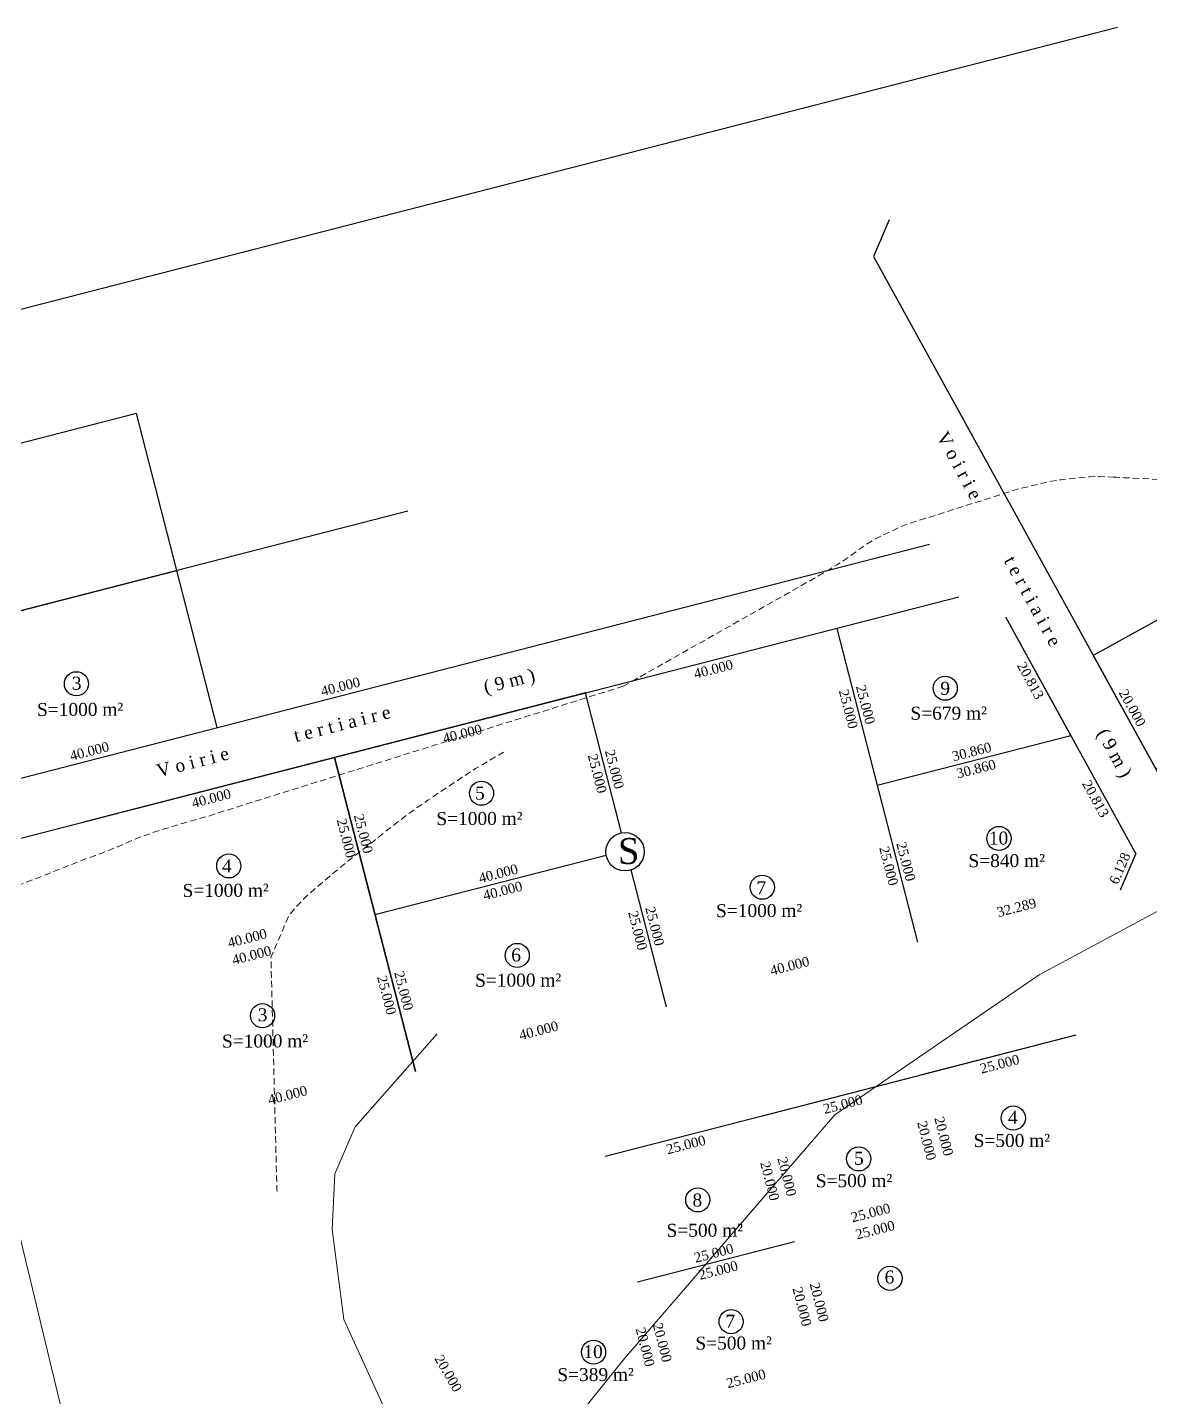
# Model space of a CAD drawing. Header units: millimetres. Extents: x 587399 to 927168, y 438565 to 1444955.
# Drawn here: x 589279.3 to 589452.7, y 445024.7 to 445236 of the extents above; entities that cross this region are included whole.
import ezdxf
from ezdxf.enums import TextEntityAlignment as Align

# ---------------------------------------------------------------- set-up
doc = ezdxf.new("R2010")
doc.units = ezdxf.units.MM
doc.header["$LTSCALE"] = 2
doc.linetypes.add('DASHED', pattern=[0.75, 0.5, -0.25])
for name, color, linetype, lineweight in [('030214', 140, 'DASHED', 15), ('Numérotation', 6, 'Continuous', 9), ('Roads_others', 24, 'Continuous', 9)]:
    doc.layers.add(name, color=color, linetype=linetype, lineweight=lineweight)
for name, color, linetype in [('Cotation Linéaire', 255, 'Continuous'), ('Cotation Surface', 7, 'Continuous'), ('Div_Cont', 1, 'Continuous')]:
    doc.layers.add(name, color=color, linetype=linetype)
doc.styles.add('Times 5.0', font='times.ttf', dxfattribs={"width": 0.99, "height": 2.5})

msp = doc.modelspace()

# ---------------------------------------------------------------- linework, layer by layer
at = {"color": 7}
for p, q in [((589447.525, 445236.043), (589031.611, 445129.049)), ((589447.525, 445236.043), (589031.611, 445129.049)), ((589447.525, 445236.043), (589031.611, 445129.049)), ((589245.614, 445111.824), (589418.557, 445156.312)), ((589245.614, 445111.824), (589418.557, 445156.312)), ((589245.614, 445111.824), (589418.557, 445156.312)), ((589245.614, 445111.824), (589418.557, 445156.312)), ((589245.614, 445111.824), (589418.557, 445156.312)), ((589250.279, 445103.73), (589423.04, 445148.172)), ((589250.279, 445103.73), (589423.04, 445148.172)), ((589450.38, 445108.577), (589430.295, 445145.038)), ((589450.38, 445108.577), (589430.295, 445145.038)), ((589450.38, 445108.577), (589430.295, 445145.038)), ((589450.38, 445108.577), (589430.295, 445145.038)), ((589450.38, 445108.577), (589430.295, 445145.038))]:
    msp.add_line(p, q, dxfattribs=at)
at = {"color": 7, "flags": 128}
for points in [[(589412.332, 445206.338), (589409.902, 445200.713), (589459.379, 445110.892), (589466.634, 445107.759)], [(589412.332, 445206.338), (589409.902, 445200.713), (589459.379, 445110.892), (589466.634, 445107.759)], [(589338.059, 445161.418), (589227.815, 445133.059)], [(589338.059, 445161.418), (589227.815, 445133.059)], [(589450.38, 445108.577), (589447.95, 445102.952)]]:
    msp.add_lwpolyline(points, dxfattribs=at)
at = {"color": 7}
for centre, radius in [((589286.902, 445134.781), 1.862), ((589286.902, 445134.781), 1.862), ((589420.967, 445134.093), 1.862), ((589420.967, 445134.093), 1.862), ((589349.414, 445117.892), 1.862), ((589349.414, 445117.892), 1.862), ((589429.257, 445110.915), 1.862), ((589429.257, 445110.915), 1.862), ((589371.555, 445108.861), 2.96), ((589371.555, 445108.861), 2.96), ((589310.414, 445106.68), 1.862), ((589310.414, 445106.68), 1.862), ((589392.735, 445103.387), 1.862), ((589392.735, 445103.387), 1.862), ((589354.927, 445092.867), 1.862), ((589354.927, 445092.867), 1.862), ((589315.628, 445083.575), 1.862), ((589315.628, 445083.575), 1.862), ((589431.465, 445067.785), 1.862), ((589431.465, 445067.785), 1.862), ((589407.619, 445061.481), 1.862), ((589407.619, 445061.481), 1.862), ((589382.784, 445055.156), 1.862), ((589382.784, 445055.156), 1.862), ((589412.437, 445043.058), 1.862), ((589412.437, 445043.058), 1.862), ((589387.928, 445036.374), 1.862), ((589387.928, 445036.374), 1.862), ((589366.702, 445031.665), 1.862), ((589366.702, 445031.665), 1.862)]:
    msp.add_circle(centre, radius, dxfattribs=at)
at = {"layer": '030214', "flags": 128}
for points in [[(589371.28, 445134.4), (589399.74, 445150.47), (589403.14, 445152.48), (589404.24, 445153.12), (589405.39, 445153.84), (589406.52, 445154.65), (589407.66, 445155.48), (589408.84, 445156.32), (589410.08, 445157.06), (589411.4, 445157.73), (589412.76, 445158.37), (589414.13, 445159), (589414.94, 445159.35), (589427.48, 445163.32), (589432.46, 445164.91), (589433.75, 445165.19), (589435.2, 445165.52), (589437.37, 445166.05), (589438.88, 445166.26), (589442.12, 445166.61), (589443.28, 445166.73), (589444.73, 445166.77), (589446.05, 445166.7), (589446.89, 445166.66)], [(589371.28, 445134.4), (589399.74, 445150.47), (589403.14, 445152.48), (589404.24, 445153.12), (589405.39, 445153.84), (589406.52, 445154.65), (589407.66, 445155.48), (589408.84, 445156.32), (589410.08, 445157.06), (589411.4, 445157.73), (589412.76, 445158.37), (589414.13, 445159), (589414.94, 445159.35), (589427.48, 445163.32), (589432.46, 445164.91), (589433.75, 445165.19), (589435.2, 445165.52), (589437.37, 445166.05), (589438.88, 445166.26), (589442.12, 445166.61), (589443.28, 445166.73), (589444.73, 445166.77), (589446.05, 445166.7), (589446.89, 445166.66)], [(589446.89, 445166.66), (589447.32, 445166.64), (589448.58, 445166.57), (589449.85, 445166.51), (589451.23, 445166.44), (589452.66, 445166.36), (589454.33, 445166.28), (589456.06, 445166.19), (589457.84, 445166.1), (589459.68, 445165.89), (589460.71, 445165.72), (589462.48, 445165.46), (589464.3, 445165.02), (589466.41, 445164.39), (589468.17, 445163.84), (589469.93, 445163.29), (589492.33, 445157.08), (589493.71, 445157), (589495.2, 445156.87), (589496.4, 445156.69), (589498, 445156.44), (589499.54, 445156.13), (589501.32, 445155.81), (589503.26, 445155.42), (589506.39, 445154.74), (589507.53, 445154.45), (589508.62, 445154.28), (589509.76, 445154.05), (589512.1, 445153.59), (589513.3, 445153.35), (589514.56, 445153.17), (589515.76, 445152.88), (589517.01, 445152.65), (589518.27, 445152.35), (589520.72, 445151.71), (589521.85, 445151.42), (589524.13, 445150.78), (589525.21, 445150.5), (589526.23, 445150.16), (589527.2, 445149.88), (589529.92, 445148.93), (589531.5, 445148.39), (589533.82, 445147.46), (589535.4, 445146.81), (589536.99, 445146.21), (589541.12, 445144.67), (589542.76, 445144.07), (589544.74, 445143.33), (589546.44, 445142.67), (589548.19, 445142), (589549.83, 445141.34), (589551.53, 445140.68), (589554.07, 445139.63), (589555.83, 445139.02), (589557.64, 445138.35), (589560.48, 445137.46), (589561.44, 445137.18), (589562.47, 445136.89), (589563.49, 445136.67), (589564.46, 445136.39), (589565.49, 445136.16), (589566.57, 445135.93), (589567.6, 445135.71), (589568.68, 445135.54), (589569.83, 445135.36), (589570.97, 445135.19), (589572.12, 445135.02), (589573.38, 445134.95), (589574.53, 445134.84), (589577.98, 445134.66), (589579.19, 445134.6), (589580.28, 445134.54), (589581.38, 445134.49), (589582.41, 445134.44), (589583.45, 445134.38), (589586.73, 445134.22), (589587.82, 445134.22), (589589.03, 445134.16), (589590.12, 445134.1), (589592.2, 445134.11), (589593.24, 445134.11), (589594.33, 445134.12), (589596.81, 445134.11), (589599.06, 445134.05), (589600.16, 445134.05), (589602.4, 445133.99), (589603.44, 445134), (589605.28, 445133.96), (589606.72, 445133.89), (589607.76, 445133.84), (589624.25, 445132.65), (589631.51, 445132.51), (589632.83, 445132.44), (589634.04, 445132.38), (589635.25, 445132.32), (589637.49, 445132.21), (589638.99, 445132.25), (589640.03, 445132.31), (589641.13, 445132.37), (589642.7, 445132.58)], [(589446.89, 445166.66), (589447.32, 445166.64), (589448.58, 445166.57), (589449.85, 445166.51), (589451.23, 445166.44), (589452.66, 445166.36), (589454.33, 445166.28), (589456.06, 445166.19), (589457.84, 445166.1), (589459.68, 445165.89), (589460.71, 445165.72), (589462.48, 445165.46), (589464.3, 445165.02), (589466.41, 445164.39), (589468.17, 445163.84), (589469.93, 445163.29), (589492.33, 445157.08), (589493.71, 445157), (589495.2, 445156.87), (589496.4, 445156.69), (589498, 445156.44), (589499.54, 445156.13), (589501.32, 445155.81), (589503.26, 445155.42), (589506.39, 445154.74), (589507.53, 445154.45), (589508.62, 445154.28), (589509.76, 445154.05), (589512.1, 445153.59), (589513.3, 445153.35), (589514.56, 445153.17), (589515.76, 445152.88), (589517.01, 445152.65), (589518.27, 445152.35), (589520.72, 445151.71), (589521.85, 445151.42), (589524.13, 445150.78), (589525.21, 445150.5), (589526.23, 445150.16), (589527.2, 445149.88), (589529.92, 445148.93), (589531.5, 445148.39), (589533.82, 445147.46), (589535.4, 445146.81), (589536.99, 445146.21), (589541.12, 445144.67), (589542.76, 445144.07), (589544.74, 445143.33), (589546.44, 445142.67), (589548.19, 445142), (589549.83, 445141.34), (589551.53, 445140.68), (589554.07, 445139.63), (589555.83, 445139.02), (589557.64, 445138.35), (589560.48, 445137.46), (589561.44, 445137.18), (589562.47, 445136.89), (589563.49, 445136.67), (589564.46, 445136.39), (589565.49, 445136.16), (589566.57, 445135.93), (589567.6, 445135.71), (589568.68, 445135.54), (589569.83, 445135.36), (589570.97, 445135.19), (589572.12, 445135.02), (589573.38, 445134.95), (589574.53, 445134.84), (589577.98, 445134.66), (589579.19, 445134.6), (589580.28, 445134.54), (589581.38, 445134.49), (589582.41, 445134.44), (589583.45, 445134.38), (589586.73, 445134.22), (589587.82, 445134.22), (589589.03, 445134.16), (589590.12, 445134.1), (589592.2, 445134.11), (589593.24, 445134.11), (589594.33, 445134.12), (589596.81, 445134.11), (589599.06, 445134.05), (589600.16, 445134.05), (589602.4, 445133.99), (589603.44, 445134), (589605.28, 445133.96), (589606.72, 445133.89), (589607.76, 445133.84), (589624.25, 445132.65), (589631.51, 445132.51), (589632.83, 445132.44), (589634.04, 445132.38), (589635.25, 445132.32), (589637.49, 445132.21), (589638.99, 445132.25), (589640.03, 445132.31), (589641.13, 445132.37), (589642.7, 445132.58)], [(589371.28, 445134.4), (589308.71, 445114.84), (589307.59, 445114.44), (589306.42, 445114.15), (589305.25, 445113.8), (589304.02, 445113.46), (589302.73, 445113.07), (589301.5, 445112.67), (589300.27, 445112.33), (589298.98, 445111.93), (589297.81, 445111.47), (589296.58, 445111.07), (589295.46, 445110.61), (589294.34, 445110.09), (589293.22, 445109.63), (589292.1, 445109.17), (589290.98, 445108.71), (589289.86, 445108.3), (589288.69, 445107.9), (589287.51, 445107.44), (589276.62, 445103.15), (589252.42, 445094.46), (589251.02, 445094.13), (589249.56, 445093.86), (589248.11, 445093.59), (589246.71, 445093.31), (589245.25, 445093.1), (589243.92, 445092.88), (589242.52, 445092.6), (589241.18, 445092.38), (589239.84, 445092.16), (589238.51, 445091.94), (589237.23, 445091.72), (589235.89, 445091.5), (589234.55, 445091.28), (589233.16, 445091.12), (589231.82, 445090.9), (589230.43, 445090.74), (589229.04, 445090.58), (589227.7, 445090.42), (589226.31, 445090.31), (589224.86, 445090.16), (589223.47, 445090.06), (589221.96, 445089.9), (589220.52, 445089.8), (589219.07, 445089.65), (589217.56, 445089.49), (589216.11, 445089.39), (589214.72, 445089.23), (589213.33, 445089.13), (589211.94, 445088.97), (589210.6, 445088.75), (589209.32, 445088.58), (589208.04, 445088.36), (589206.77, 445088.2), (589205.43, 445088.03), (589204.16, 445087.92), (589202.83, 445087.82), (589201.49, 445087.66), (589200.1, 445087.55), (589198.77, 445087.45), (589197.44, 445087.4), (589196.11, 445087.35), (589194.78, 445087.31), (589193.4, 445087.26), (589192.07, 445087.21), (589190.68, 445087.17), (589189.3, 445087.12), (589187.91, 445087.08), (589186.52, 445087.03), (589185.14, 445086.99), (589183.75, 445086.95), (589182.42, 445086.96), (589181.1, 445086.96), (589179.83, 445086.97), (589178.5, 445086.98), (589177.24, 445087.05), (589175.97, 445087.11)], [(589371.28, 445134.4), (589308.71, 445114.84), (589307.59, 445114.44), (589306.42, 445114.15), (589305.25, 445113.8), (589304.02, 445113.46), (589302.73, 445113.07), (589301.5, 445112.67), (589300.27, 445112.33), (589298.98, 445111.93), (589297.81, 445111.47), (589296.58, 445111.07), (589295.46, 445110.61), (589294.34, 445110.09), (589293.22, 445109.63), (589292.1, 445109.17), (589290.98, 445108.71), (589289.86, 445108.3), (589288.69, 445107.9), (589287.51, 445107.44), (589276.62, 445103.15), (589252.42, 445094.46), (589251.02, 445094.13), (589249.56, 445093.86), (589248.11, 445093.59), (589246.71, 445093.31), (589245.25, 445093.1), (589243.92, 445092.88), (589242.52, 445092.6), (589241.18, 445092.38), (589239.84, 445092.16), (589238.51, 445091.94), (589237.23, 445091.72), (589235.89, 445091.5), (589234.55, 445091.28), (589233.16, 445091.12), (589231.82, 445090.9), (589230.43, 445090.74), (589229.04, 445090.58), (589227.7, 445090.42), (589226.31, 445090.31), (589224.86, 445090.16), (589223.47, 445090.06), (589221.96, 445089.9), (589220.52, 445089.8), (589219.07, 445089.65), (589217.56, 445089.49), (589216.11, 445089.39), (589214.72, 445089.23), (589213.33, 445089.13), (589211.94, 445088.97), (589210.6, 445088.75), (589209.32, 445088.58), (589208.04, 445088.36), (589206.77, 445088.2), (589205.43, 445088.03), (589204.16, 445087.92), (589202.83, 445087.82), (589201.49, 445087.66), (589200.1, 445087.55), (589198.77, 445087.45), (589197.44, 445087.4), (589196.11, 445087.35), (589194.78, 445087.31), (589193.4, 445087.26), (589192.07, 445087.21), (589190.68, 445087.17), (589189.3, 445087.12), (589187.91, 445087.08), (589186.52, 445087.03), (589185.14, 445086.99), (589183.75, 445086.95), (589182.42, 445086.96), (589181.1, 445086.96), (589179.83, 445086.97), (589178.5, 445086.98), (589177.24, 445087.05), (589175.97, 445087.11)], [(589317.857, 445056.439), (589317.84, 445056.78), (589316.92, 445092.55), (589319.66, 445098.96), (589320.83, 445100.4), (589322.14, 445101.76), (589323.59, 445103.04), (589324.35, 445103.7), (589325.14, 445104.35), (589325.94, 445105.03), (589326.75, 445105.72), (589327.58, 445106.42), (589328.42, 445107.11), (589329.28, 445107.8), (589330.17, 445108.5), (589331.08, 445109.21), (589331.98, 445109.91), (589332.88, 445110.62), (589333.78, 445111.32), (589334.64, 445112.03), (589335.5, 445112.7), (589336.37, 445113.38), (589337.27, 445114.05), (589338.18, 445114.74), (589339.13, 445115.43), (589340.11, 445116.12), (589341.13, 445116.81), (589342.16, 445117.51), (589344.25, 445118.89), (589345.29, 445119.59), (589346.35, 445120.3), (589347.41, 445120.99), (589348.5, 445121.69), (589349.6, 445122.35), (589350.68, 445122.99), (589351.75, 445123.61), (589352.8, 445124.22)], [(589317.857, 445056.439), (589317.84, 445056.78), (589316.92, 445092.55), (589319.66, 445098.96), (589320.83, 445100.4), (589322.14, 445101.76), (589323.59, 445103.04), (589324.35, 445103.7), (589325.14, 445104.35), (589325.94, 445105.03), (589326.75, 445105.72), (589327.58, 445106.42), (589328.42, 445107.11), (589329.28, 445107.8), (589330.17, 445108.5), (589331.08, 445109.21), (589331.98, 445109.91), (589332.88, 445110.62), (589333.78, 445111.32), (589334.64, 445112.03), (589335.5, 445112.7), (589336.37, 445113.38), (589337.27, 445114.05), (589338.18, 445114.74), (589339.13, 445115.43), (589340.11, 445116.12), (589341.13, 445116.81), (589342.16, 445117.51), (589344.25, 445118.89), (589345.29, 445119.59), (589346.35, 445120.3), (589347.41, 445120.99), (589348.5, 445121.69), (589349.6, 445122.35), (589350.68, 445122.99), (589351.75, 445123.61), (589352.8, 445124.22)]]:
    msp.add_lwpolyline(points, dxfattribs=at)
at = {"layer": 'Div_Cont', "color": 7}
for p, q in [((589308.623, 445128.032), (589296.166, 445176.456)), ((589308.623, 445128.032), (589296.166, 445176.456)), ((589440.337, 445126.808), (589430.295, 445145.038)), ((589440.337, 445126.808), (589430.295, 445145.038)), ((589404.222, 445143.331), (589416.679, 445094.908)), ((589404.222, 445143.331), (589416.679, 445094.908)), ((589365.483, 445133.366), (589326.744, 445123.401)), ((589365.483, 445133.366), (589326.744, 445123.401)), ((589371.037, 445111.776), (589365.483, 445133.366)), ((589371.037, 445111.776), (589365.483, 445133.366)), ((589410.45, 445119.12), (589440.337, 445126.808)), ((589410.45, 445119.12), (589440.337, 445126.808)), ((589326.744, 445123.401), (589288.006, 445113.435)), ((589326.744, 445123.401), (589288.006, 445113.435)), ((589339.201, 445074.977), (589326.744, 445123.401)), ((589326.744, 445123.401), (589339.201, 445074.977)), ((589339.201, 445074.977), (589326.744, 445123.401)), ((589326.744, 445123.401), (589339.201, 445074.977)), ((589332.973, 445099.189), (589368.637, 445108.363)), ((589332.973, 445099.189), (589368.637, 445108.363)), ((589377.94, 445084.943), (589372.508, 445106.059)), ((589377.94, 445084.943), (589372.508, 445106.059)), ((589441.142, 445080.55), (589392.718, 445068.093)), ((589441.142, 445080.55), (589392.718, 445068.093)), ((589441.142, 445080.55), (589416.93, 445074.321)), ((589441.142, 445080.55), (589416.93, 445074.321)), ((589392.718, 445068.093), (589368.507, 445061.865)), ((589392.718, 445068.093), (589368.507, 445061.865)), ((589373.489, 445042.495), (589397.701, 445048.724)), ((589373.489, 445042.495), (589397.701, 445048.724))]:
    msp.add_line(p, q, dxfattribs=at)
at = {"layer": 'Div_Cont', "color": 7, "flags": 128}
for points in [[(589296.166, 445176.456), (589219.701, 445156.785), (589217.355, 445151.208), (589227.815, 445133.059), (589302.395, 445152.244)], [(589296.166, 445176.456), (589219.701, 445156.785), (589217.355, 445151.208), (589227.815, 445133.059), (589302.395, 445152.244)], [(589443.81, 445139.158), (589459.379, 445110.892), (589466.634, 445107.759), (589486.791, 445112.944), (589465.707, 445151.22)], [(589475.357, 445133.702), (589465.707, 445151.22), (589443.81, 445139.158), (589453.459, 445121.64)], [(589443.81, 445139.158), (589459.379, 445110.892), (589466.634, 445107.759), (589486.791, 445112.944), (589465.707, 445151.22)], [(589475.357, 445133.702), (589465.707, 445151.22), (589443.81, 445139.158), (589453.459, 445121.64)]]:
    msp.add_lwpolyline(points, close=True, dxfattribs=at)
at = {"layer": 'Roads_others'}
for points in [[(589203.808, 445224.088), (589235.749, 445142.039), (589242.029, 445123.562), (589272.744, 445069.468), (589274.837, 445063.258), (589291.58, 444993.763), (589298.16, 444962.717), (589309.23, 444904.458), (589316.404, 444879.327), (589336.404, 444827.876), (589359.398, 444768.746), (589392.375, 444705.789)], [(589538.323, 445100.485), (589508.832, 445106.668), (589479.056, 445108.717), (589464.472, 445105.441), (589435.447, 445089.892), (589403.907, 445068.26), (589371.495, 445030.664), (589345.616, 444998.547)], [(589342.56, 445080.78), (589329.919, 445066.418), (589326.795, 445059.163), (589326.36, 445050.585), (589328.161, 445036.691), (589345.616, 444998.547)]]:
    msp.add_lwpolyline(points, dxfattribs=at)

# ---------------------------------------------------------------- texts
at = {"color": 7, "insert": (589370.458, 445110.981), "char_height": 4, "width": 8.12637, "attachment_point": 1, "style": 'Times 5.0'}
msp.add_mtext('S', dxfattribs=at)
msp.add_mtext('S', dxfattribs=at)
at = {"layer": 'Cotation Linéaire', "color": 7, "style": 'Times 5.0', "width": 0.99}
for rotation, p in [(298.3918, (589419.559, 445172.997)), (298.3918, (589419.559, 445172.997)), (14.35463, (589299.582, 445120.337)), (14.35463, (589299.582, 445120.337))]:
    msp.add_text('V o i r i e              t e r t i a i r e                    ( 9 m )', height=2, rotation=rotation, dxfattribs=at).set_placement(p)
for s, rotation, p in [('40.000', 14.42616, (589385.002, 445137.768)), ('40.000', 14.42616, (589385.002, 445137.768)), ('20.813', 298.84789, (589434.791, 445135.634)), ('20.813', 298.84789, (589434.791, 445135.634)), ('25.000', 284.42616, (589406.755, 445131.076)), ('25.000', 284.42616, (589406.755, 445131.076)), ('40.000', 14.42616, (589346.263, 445127.802)), ('40.000', 14.42616, (589346.263, 445127.802)), ('25.000', 284.42616, (589368.016, 445121.111)), ('25.000', 284.42616, (589368.016, 445121.111)), ('30.860', 14.42616, (589425.543, 445122.383)), ('30.860', 14.42616, (589425.543, 445122.383)), ('20.813', 298.84789, (589444.833, 445117.403)), ('20.813', 298.84789, (589444.833, 445117.403)), ('40.000', 14.42616, (589307.525, 445117.837)), ('40.000', 14.42616, (589307.525, 445117.837)), ('25.000', 284.42616, (589329.277, 445111.145)), ('25.000', 284.42616, (589329.277, 445111.145)), ('25.000', 284.42616, (589412.983, 445106.864)), ('25.000', 284.42616, (589412.983, 445106.864)), ('40.000', 14.42616, (589352.492, 445103.591)), ('40.000', 14.42616, (589352.492, 445103.591)), ('25.000', 284.42616, (589374.245, 445096.899)), ('25.000', 284.42616, (589374.245, 445096.899)), ('40.000', 14.42616, (589313.753, 445093.625)), ('40.000', 14.42616, (589313.753, 445093.625)), ('25.000', 284.42616, (589335.506, 445086.934)), ('25.000', 284.42616, (589335.506, 445086.934)), ('25.000', 14.42616, (589429.186, 445076.855)), ('25.000', 14.42616, (589429.186, 445076.855)), ('25.000', 14.42616, (589404.974, 445070.626)), ('25.000', 14.42616, (589404.974, 445070.626)), ('20.000', 284.42616, (589418.841, 445064.487)), ('20.000', 284.42616, (589418.841, 445064.487)), ('25.000', 14.42616, (589380.762, 445064.398)), ('25.000', 14.42616, (589380.762, 445064.398)), ('20.000', 284.42616, (589394.629, 445058.259)), ('20.000', 284.42616, (589394.629, 445058.259)), ('25.000', 14.42616, (589409.956, 445051.257)), ('25.000', 14.42616, (589409.956, 445051.257)), ('25.000', 14.42616, (589385.745, 445045.028)), ('25.000', 14.42616, (589385.745, 445045.028)), ('20.000', 284.42616, (589399.611, 445038.89)), ('20.000', 284.42616, (589399.611, 445038.89)), ('20.000', 284.42616, (589375.399, 445032.661)), ('20.000', 284.42616, (589375.399, 445032.661)), ('20.000', 299.95669, (589344.94, 445028.767)), ('20.000', 299.95669, (589344.94, 445028.767))]:
    msp.add_text(s, height=1.5, rotation=rotation, dxfattribs=at).set_placement(p, align=Align.TOP_CENTER)
for s, rotation, p in [('40.000', 14.42616, (589327.835, 445133.625)), ('40.000', 14.42616, (589327.835, 445133.625)), ('25.000', 284.42616, (589407.947, 445131.382)), ('25.000', 284.42616, (589407.947, 445131.382)), ('20.000', 298.84789, (589449.187, 445130.703)), ('20.000', 298.84789, (589449.187, 445130.703)), ('40.000', 14.42616, (589289.097, 445123.66)), ('40.000', 14.42616, (589289.097, 445123.66)), ('30.860', 14.42616, (589425.237, 445123.574)), ('30.860', 14.42616, (589425.237, 445123.574)), ('25.000', 284.42616, (589369.208, 445121.417)), ('25.000', 284.42616, (589369.208, 445121.417)), ('25.000', 284.42616, (589330.469, 445111.452)), ('25.000', 284.42616, (589330.469, 445111.452)), ('25.000', 284.42616, (589414.175, 445107.171)), ('25.000', 284.42616, (589414.175, 445107.171)), ('6.128', 66.63703, (589448.586, 445106.015)), ('6.128', 66.63703, (589448.586, 445106.015)), ('40.000', 14.42616, (589352.185, 445104.782)), ('40.000', 14.42616, (589352.185, 445104.782)), ('25.000', 284.42616, (589375.436, 445097.205)), ('25.000', 284.42616, (589375.436, 445097.205)), ('32.289', 14.42616, (589432.157, 445099.54)), ('32.289', 14.42616, (589432.157, 445099.54)), ('40.000', 14.42616, (589313.446, 445094.817)), ('40.000', 14.42616, (589313.446, 445094.817)), ('40.000', 14.42616, (589397.152, 445090.536)), ('40.000', 14.42616, (589397.152, 445090.536)), ('25.000', 284.42616, (589336.697, 445087.24)), ('25.000', 284.42616, (589336.697, 445087.24)), ('40.000', 14.42616, (589358.413, 445080.57)), ('40.000', 14.42616, (589358.413, 445080.57)), ('40.000', 14.42616, (589319.675, 445070.605)), ('40.000', 14.42616, (589319.675, 445070.605)), ('20.000', 284.42616, (589420.032, 445064.794)), ('20.000', 284.42616, (589420.032, 445064.794)), ('20.000', 284.42616, (589395.82, 445058.565)), ('20.000', 284.42616, (589395.82, 445058.565)), ('25.000', 14.42616, (589409.65, 445052.448)), ('25.000', 14.42616, (589409.65, 445052.448)), ('25.000', 14.42616, (589385.438, 445046.22)), ('25.000', 14.42616, (589385.438, 445046.22)), ('20.000', 284.42616, (589400.803, 445039.196)), ('20.000', 284.42616, (589400.803, 445039.196)), ('20.000', 284.42616, (589376.591, 445032.968)), ('20.000', 284.42616, (589376.591, 445032.968)), ('25.000', 14.42616, (589390.421, 445026.851)), ('25.000', 14.42616, (589390.421, 445026.851))]:
    msp.add_text(s, height=1.5, rotation=rotation, dxfattribs=at).set_placement(p, align=Align.CENTER)
at = {"layer": 'Cotation Surface', "color": 7, "style": 'Times 5.0', "width": 0.99}
for s, p in [('S=1000 m²', (589287.481, 445130.826)), ('S=679 m²', (589421.502, 445130.252)), ('S=1000 m²', (589349.093, 445113.999)), ('S=840 m²', (589430.451, 445107.503)), ('S=1000 m²', (589309.934, 445102.917)), ('S=1000 m²', (589392.255, 445099.794)), ('S=1000 m²', (589355.068, 445089.06)), ('S=1000 m²', (589316.011, 445079.672)), ('S=500 m²', (589431.248, 445064.327)), ('S=500 m²', (589406.891, 445058.119)), ('S=500 m²', (589383.867, 445050.477)), ('S=500 m²', (589388.313, 445033.073)), ('S=389 m²', (589367.014, 445028.21))]:
    msp.add_text(s, height=2, rotation=0.17786, dxfattribs=at).set_placement(p, align=Align.MIDDLE_CENTER)
at = {"layer": 'Numérotation', "color": 7, "style": 'Times 5.0', "width": 0.99}
for s, p in [('3', (589286.943, 445134.863)), ('3', (589286.943, 445134.863)), ('9', (589420.957, 445134.08)), ('9', (589420.957, 445134.08)), ('5', (589349.155, 445117.905)), ('5', (589349.155, 445117.905)), ('10', (589429.194, 445110.977)), ('10', (589429.194, 445110.977)), ('4', (589310.13, 445106.671)), ('4', (589310.13, 445106.671)), ('7', (589392.594, 445103.312)), ('7', (589392.594, 445103.312)), ('6', (589354.746, 445092.947)), ('6', (589354.746, 445092.947)), ('3', (589315.638, 445083.713)), ('3', (589315.638, 445083.713)), ('4', (589431.405, 445067.9)), ('4', (589431.405, 445067.9)), ('5', (589407.633, 445061.56)), ('5', (589407.633, 445061.56)), ('8', (589382.713, 445055.138)), ('8', (589382.713, 445055.138)), ('6', (589412.358, 445043.251)), ('6', (589412.358, 445043.251)), ('7', (589387.802, 445036.438)), ('7', (589387.802, 445036.438)), ('10', (589366.622, 445031.739)), ('10', (589366.622, 445031.739))]:
    msp.add_text(s, height=2, dxfattribs=at).set_placement(p, align=Align.MIDDLE)

doc.saveas('drawing.dxf')
